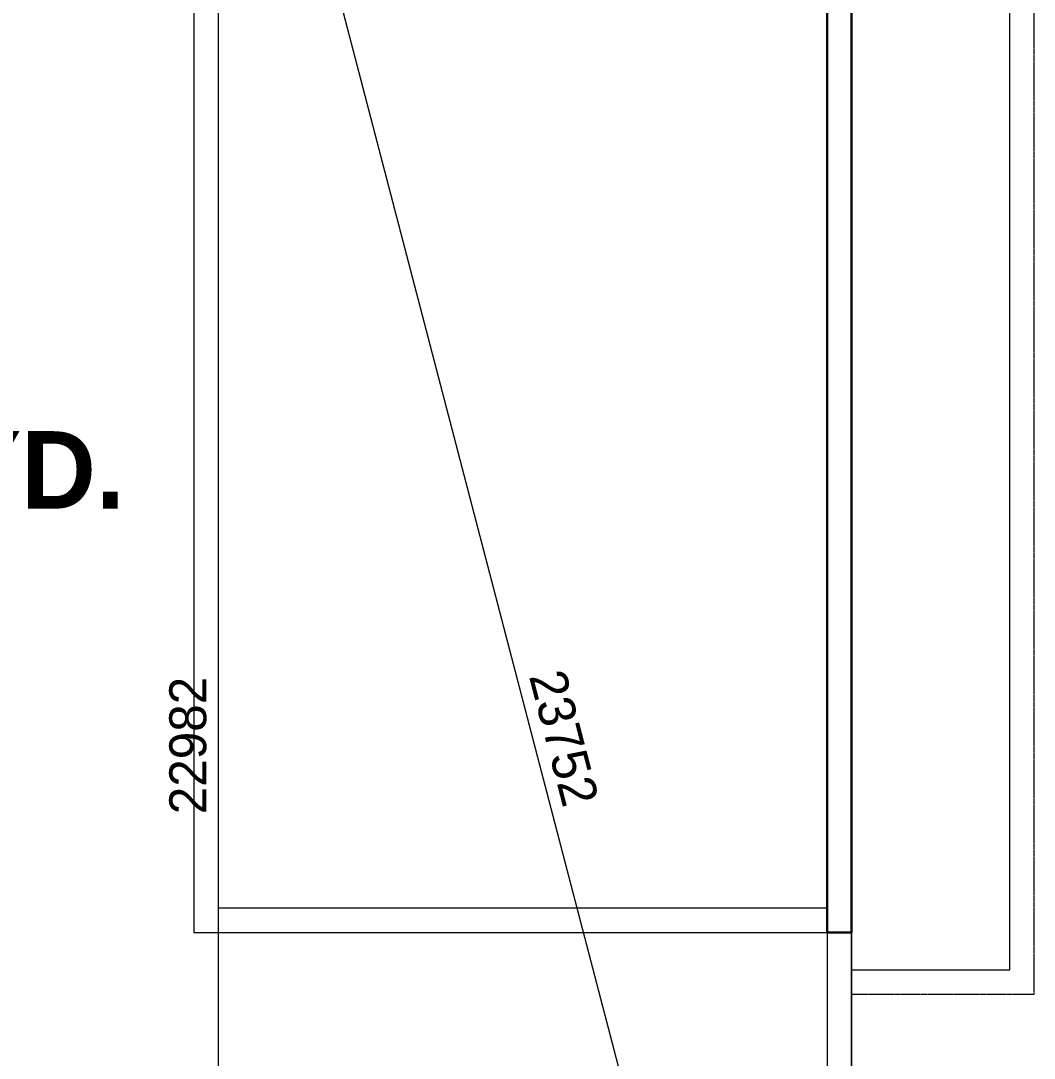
# Model space of a CAD drawing. Header units: metres. Extents: x 5205117 to 5948571, y 646915 to 1143748.
# Drawn here: x 5520790 to 5530388, y 804654 to 814481 of the extents above; entities that cross this region are included whole.
import ezdxf

# ---------------------------------------------------------------- set-up
doc = ezdxf.new("R2010")
doc.units = ezdxf.units.M
doc.header["$MEASUREMENT"] = 0
doc.header["$PDMODE"] = 35
doc.header["$PDSIZE"] = 10
for name, pattern in [('DASHED', [0.75, 0.5, -0.25]), ('DOT2', [0.125, 0, -0.125]), ('HIDDEN', [0.375, 0.25, -0.125])]:
    doc.linetypes.add(name, pattern=pattern)
doc.layers.get('0').update_dxf_attribs({"color": 1, "linetype": 'DASHED', "lineweight": 30})
for name, color, linetype, lineweight in [('A -Text-2', 203, 'Continuous', 0), ('A-Elevation 1', 4, 'Continuous', 13), ('A-Elevation 3', 251, 'Continuous', 5), ('A-Hidden', 2, 'HIDDEN', 5), ('dim start point', 10, 'Continuous', 0), ('plot 5', 7, 'Continuous', 30), ('road', 7, 'Continuous', 9)]:
    doc.layers.add(name, color=color, linetype=linetype, lineweight=lineweight)
doc.layers.add('A-GF', color=8, linetype='Continuous', lineweight=0, transparency=0.5)
doc.styles.add('CENTURY GOTHIC', font='GOTHIC.TTF')
doc.styles.get("Standard").update_dxf_attribs({"font": 'GOTHIC.TTF'})
doc.dimstyles.get("Standard").update_dxf_attribs({"dimtxt": 2, "dimasz": 1, "dimexe": 0, "dimexo": 0, "dimgap": 0.1, "dimtad": 1, "dimdsep": 46, "dimtxsty": 'Standard', "dimblk": 'OBLIQUE', "dimcen": 0.1, "dimclrd": 256, "dimclre": 256, "dimclrt": 256, "dimadec": 0, "dimazin": 0, "dimtfac": 1, "dimtofl": 0, "dimtmove": 1, "dimatfit": 2, "dimldrblk": 'OPEN90', "dimfxl": 1, "dimtolj": 1, "dimtzin": 0, "dimlwd": -1, "dimlwe": -1, "dimarcsym": 0})

# ---------------------------------------------------------------- blocks, each defined once
blk = doc.blocks.new('A$Cda8b4320')
at = {"layer": 'A-Elevation 1', "ltscale": 0.5}
blk.add_line((-45878.70000272989, 230), (-64893.7002748251, 230), dxfattribs=at)
at = {"layer": 'A-Elevation 1'}
blk.add_lwpolyline([(-45878.70000272989, 5.960464477539062e-08), (-64893.7002748251, 5.960464477539062e-08)], dxfattribs=at)
at = {"layer": 'A-Elevation 3', "ltscale": 5}
blk.add_lwpolyline([(-62633.7002748847, 5.960464477539062e-08), (-62633.7002748847, -1499.999999940395), (-45878.70000272989, -1499.999999940395)], dxfattribs=at)
at = {"layer": 'A-Hidden', "ltscale": 5}
blk.add_lwpolyline([(-62863.70027494431, 5.960464477539062e-08), (-62863.70027494431, -1729.999999940395), (-45878.70000272989, -1730)], dxfattribs=at)
blk = doc.blocks.new('_Oblique')
at = {"color": 0, "linetype": 'ByBlock', "lineweight": -2}
blk.add_line((-0.5, -0.5), (0.5, 0.5), dxfattribs=at)
blk = doc.blocks.new('*D873')
at = {"layer": 'Defpoints', "color": 0, "ltscale": 5, "transparency": 16777216}
for p in [(5522658.018435444, 819106.9202748374), (5522658.018435444, 819106.9202748372), (5528658.018435444, 796125.266908868)]:
    blk.add_point(p, dxfattribs=at)
at = {"layer": 'dim start point', "linetype": 'DOT2', "ltscale": 5, "transparency": 16777216}
for p, q in [((5522658.018435444, 819106.9202748374), (5522658.018435444, 819106.9202748372)), ((5528658.018435444, 796125.266908868), (5528658.018435444, 796125.2669088678))]:
    blk.add_line(p, q, dxfattribs=at)
at = {"layer": 'dim start point', "color": 1, "ltscale": 5, "transparency": 16777216}
blk.add_line((5528658.018435444, 796125.2669088678), (5522658.018435444, 819106.9202748372), dxfattribs=at)
at = {"layer": 'dim start point', "color": 1, "ltscale": 5, "transparency": 16777216, "xscale": 250, "yscale": 250, "zscale": 250}
for p, rotation in [((5522658.018435444, 819106.9202748372), 104.6320453552153), ((5528658.018435444, 796125.2669088678), 284.6320453552153)]:
    blk.add_blockref('_Oblique', p, dxfattribs=dict(at, rotation=rotation))
at = {"layer": 'dim start point', "color": 1, "ltscale": 5, "transparency": 16777216, "insert": (5525932.61766485, 807687.785360508), "char_height": 350, "attachment_point": 5, "rotation": 284.63204535521527}
blk.add_mtext('\\A1;23752', dxfattribs=at)
blk = doc.blocks.new('_Open90')
at = {"color": 0, "linetype": 'ByBlock', "lineweight": -2}
for p, q in [((-0.5, 0.5), (0, 0)), ((0, 0), (-1, 0)), ((0, 0), (-0.5, -0.5))]:
    blk.add_line(p, q, dxfattribs=at)
blk = doc.blocks.new('*D886')
at = {"layer": 'Defpoints', "color": 0, "ltscale": 5, "transparency": 16777216}
for p in [(5522626.163672013, 819106.9202748381), (5522413.570311078, 796125.2669088684), (5522658.020674787, 796125.2669088684)]:
    blk.add_point(p, dxfattribs=at)
at = {"layer": 'dim start point', "linetype": 'DOT2', "ltscale": 5, "transparency": 16777216}
for p, q in [((5522626.163672013, 819106.9202748381), (5522658.020674787, 819106.9202748381)), ((5522413.570311078, 796125.2669088684), (5522658.020674787, 796125.2669088684))]:
    blk.add_line(p, q, dxfattribs=at)
at = {"layer": 'dim start point', "color": 1, "ltscale": 5, "transparency": 16777216}
blk.add_line((5522658.020674787, 819106.9202748381), (5522658.020674787, 796125.2669088684), dxfattribs=at)
at = {"layer": 'dim start point', "color": 1, "ltscale": 5, "transparency": 16777216, "xscale": 250, "yscale": 250, "zscale": 250}
for p, rotation in [((5522658.020674787, 819106.9202748381), 90), ((5522658.020674787, 796125.2669088684), 270)]:
    blk.add_blockref('_Oblique', p, dxfattribs=dict(at, rotation=rotation))
at = {"layer": 'dim start point', "color": 1, "ltscale": 5, "transparency": 16777216, "insert": (5522374.217139777, 807616.0935918514), "char_height": 350, "attachment_point": 5, "rotation": 90}
blk.add_mtext('\\A1;22982', dxfattribs=at)

msp = doc.modelspace()

# ---------------------------------------------------------------- linework, layer by layer
at = {"layer": 'A-GF', "ltscale": 5}
msp.add_line((5528428.018435445, 806076.6743135292), (5522658.185337987, 806076.6743135292), dxfattribs=at)
for points in [[(5522427.916738477, 819106.9202748376), (5522428.078102078, 805846.5669087011), (5528428.018435445, 805846.5669087011)], [(5522658.018435445, 819106.9202748376), (5522658.182441678, 806076.6743135292)]]:
    msp.add_lwpolyline(points, dxfattribs=at)
at = {"layer": 'plot 5'}
msp.add_lwpolyline([(5520579.183017697, 858968.8091549713), (5520751.592263188, 858816.6888494331), (5528428.018435445, 867516.9530410606), (5528428.018435445, 805846.5669087011), (5528658.018435445, 805846.5669087011), (5528658.018435445, 868125.266908868), (5520579.183017697, 858968.8091549713)], dxfattribs=at)
at = {"layer": 'road', "ltscale": 0.5}
msp.add_line((5528658.018435445, 796125.266908868), (5528658.018435445, 868125.266908868), dxfattribs=at)

# ---------------------------------------------------------------- block references
at = {"color": 2, "ltscale": 5, "rotation": 90}
msp.add_blockref('A$Cda8b4320', (5528657.863870468, 868125.2669097024), dxfattribs=at)

# ---------------------------------------------------------------- texts
at = {"layer": 'A -Text-2', "insert": (5517386.932699269, 810122.079014629), "char_height": 800, "width": 20390.39768864718, "attachment_point": 5, "style": 'CENTURY GOTHIC'}
msp.add_mtext('{\\fCentury Gothic|b1|i0|c0|p34;\\H0.91667x;2 BHK- 351 SQ.YD.}', dxfattribs=at)

# ---------------------------------------------------------------- dimensions: what is measured, and where the dimension line sits
at = {"layer": 'dim start point', "color": 12, "ltscale": 5}
dim = msp.add_linear_dim(base=(5522658.020674787, 796125.2669088684), p1=(5522626.163672011, 819106.9202748376), p2=(5522413.570311076, 796125.266908868), angle=90, dimstyle='Standard', override={"dimtxt": 350, "dimasz": 250, "dimgap": 100, "dimdec": 0, "dimclrd": 1, "dimclrt": 1, "dimtdec": 0, "dimfxl": 0.1}, dxfattribs=at)
dim.commit()
dim.dimension.update_dxf_attribs({"geometry": '*D886', "text_midpoint": (5522374.217139777, 807616.0935918514)})
dim = msp.add_aligned_dim(p1=(5528658.018435445, 796125.266908868), p2=(5522658.018435445, 819106.9202748376), distance=1.0188409245774011e-09, dimstyle='Standard', override={"dimtxt": 350, "dimasz": 250, "dimgap": 100, "dimdec": 0, "dimclrd": 1, "dimclrt": 1, "dimtdec": 0, "dimfxl": 0.1}, dxfattribs=at)
dim.commit()
dim.dimension.update_dxf_attribs({"geometry": '*D873', "text_midpoint": (5525932.61766485, 807687.785360508)})

doc.saveas('drawing.dxf')
